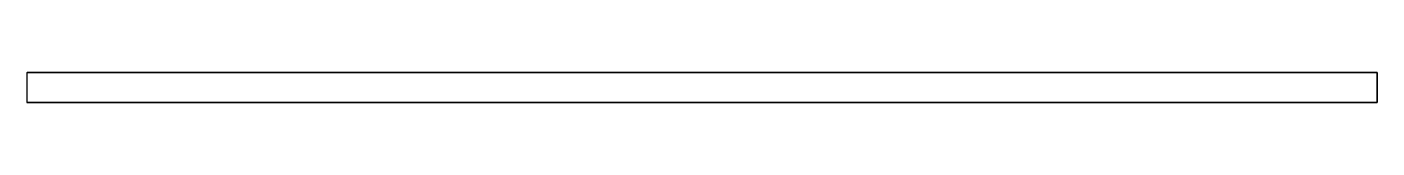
# Model space of a CAD drawing. Extents: x 0 to 90, y -2 to 0.
import ezdxf

# ---------------------------------------------------------------- set-up
doc = ezdxf.new("R2010")
doc.units = 0
doc.layers.get('0').update_dxf_attribs({"linetype": 'CONTINUOUS'})

msp = doc.modelspace()

# ---------------------------------------------------------------- linework, layer by layer
at = {"linetype": 'CONTINUOUS'}
for p, q in [((0, 0), (0, -2)), ((0, 0), (90, 0)), ((90, 0), (0, 0)), ((0, 0), (0, -2)), ((90, 0), (90, -2)), ((90, -2), (90, 0)), ((90, -2), (0, -2)), ((0, -2), (90, -2))]:
    msp.add_line(p, q, dxfattribs=at)

doc.saveas('drawing.dxf')
